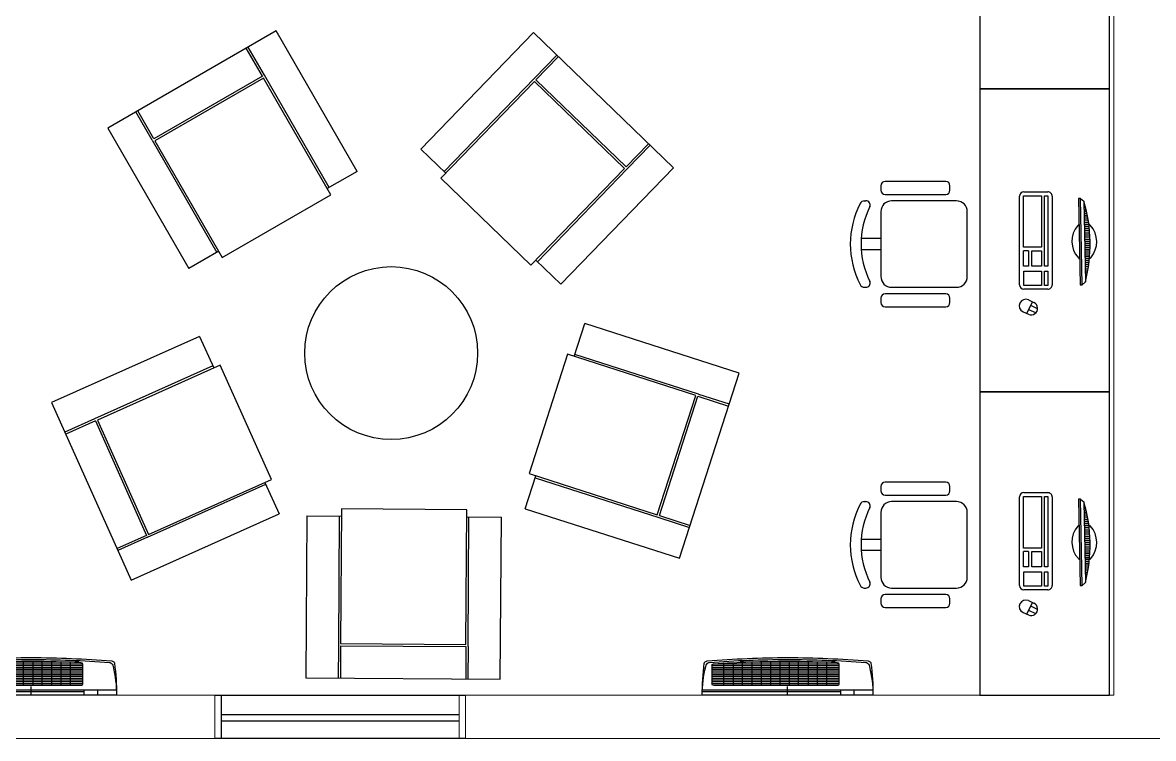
# Model space of a CAD drawing. Extents: x 741 to 1339, y 725 to 848.
# Drawn here: x 1119.39 to 1124.63, y 782.77 to 786.08 of the extents above; entities that cross this region are included whole.
import ezdxf

# ---------------------------------------------------------------- set-up
doc = ezdxf.new("R2010")
doc.units = 0
doc.header["$MEASUREMENT"] = 0
doc.layers.get('0').update_dxf_attribs({"linetype": 'CONTINUOUS'})
for name, color, linetype in [('5', 5, 'CONTINUOUS'), ('Lay Out', 31, 'CONTINUOUS'), ('PAREDES', 7, 'CONTINUOUS')]:
    doc.layers.add(name, color=color, linetype=linetype)

# ---------------------------------------------------------------- blocks, each defined once
blk = doc.blocks.new('computerr')
at = {"layer": 'Lay Out', "ltscale": 0.6}
h = blk.add_hatch(dxfattribs=at)
h.set_pattern_fill('ANSI31', color=256, scale=0.07, angle=45, style=0)
h.set_pattern_definition([(90, (8.432981, 4.289497), (-0.00875, 9e-19), [])])
h.paths.add_polyline_path([(36.2557, -1.4849), (36.6288, -1.4849, 0.133994)])
for p, q in [((36.2423, -1.4999), (36.2557, -1.4849)), ((36.6423, -1.4999), (36.2423, -1.4999)), ((36.2423, -1.4999), (36.2423, -1.5099)), ((36.2423, -1.5099), (36.6423, -1.5099)), ((36.2557, -1.4849), (36.6288, -1.4849)), ((36.6423, -1.4999), (36.6288, -1.4849)), ((36.6423, -1.5099), (36.6423, -1.4999)), ((36.2074, -1.7616), (36.2094, -1.6515)), ((36.2272, -1.6664), (36.2275, -1.652)), ((36.5519, -1.6725), (36.2272, -1.6664)), ((36.2275, -1.652), (36.5522, -1.6581)), ((36.2298, -1.6318), (36.6397, -1.6393)), ((36.5522, -1.6581), (36.5519, -1.6725)), ((36.5754, -1.6729), (36.5757, -1.6585)), ((36.6422, -1.6742), (36.5754, -1.6729)), ((36.5757, -1.6585), (36.6424, -1.6597)), ((36.6424, -1.6597), (36.6422, -1.6742)), ((36.6593, -1.6597), (36.6573, -1.7699)), ((36.2254, -1.7638), (36.2269, -1.6808)), ((36.2269, -1.6808), (36.4651, -1.6853)), ((36.4651, -1.6853), (36.4635, -1.7682)), ((36.4805, -1.7307), (36.4813, -1.6856)), ((36.4813, -1.6856), (36.5517, -1.6869)), ((36.5517, -1.6869), (36.5508, -1.732)), ((36.5736, -1.7685), (36.5751, -1.6873)), ((36.5751, -1.6873), (36.6419, -1.6886)), ((36.6419, -1.6886), (36.6404, -1.7697)), ((36.7073, -1.7499), (36.7195, -1.7249)), ((36.7488, -1.7081), (36.7333, -1.74)), ((36.7683, -1.7174), (36.7527, -1.7494)), ((36.4635, -1.7682), (36.2254, -1.7638)), ((36.4802, -1.7451), (36.4798, -1.7685)), ((36.5501, -1.7698), (36.4798, -1.7685)), ((36.4802, -1.7451), (36.5506, -1.7464)), ((36.5508, -1.732), (36.4805, -1.7307)), ((36.5506, -1.7464), (36.5501, -1.7698)), ((36.6404, -1.7697), (36.5736, -1.7685)), ((36.7701, -1.7579), (36.7162, -1.7317)), ((36.7613, -1.7761), (36.7735, -1.7511)), ((36.6369, -1.7895), (36.2271, -1.782))]:
    blk.add_line(p, q, dxfattribs=at)
for centre, radius, start, end in [((36.4423, -2.1686), 0.7087, 74.7363, 105.2637), ((36.4107, -1.4975), 0.059, 137.5629, 145.9179), ((36.4423, -1.5429), 0.1136, 48.6233, 131.3767), ((36.4738, -1.4975), 0.059, 34.0821, 42.4371), ((36.4107, -1.4758), 0.059, 215.2227, 222.4371), ((36.4423, -1.4304), 0.1136, 228.6233, 311.3767), ((36.4738, -1.4758), 0.059, 317.5629, 324.7773), ((36.4738, -1.4975), 0.059, 19.4175, 20.0563), ((36.2294, -1.6518), 0.02, 88.9518, 178.9518), ((36.6393, -1.6593), 0.02, 358.9518, 88.9518), ((36.7465, -1.738), 0.03, 334.0346, 154.0346), ((36.2274, -1.762), 0.02, 178.9518, 268.9518), ((36.6373, -1.7695), 0.02, 268.9518, 358.9518), ((36.7343, -1.763), 0.03, 154.0346, 334.0346)]:
    blk.add_arc(centre, radius, start, end, dxfattribs=at)
blk = doc.blocks.new('kfasf')
at = {"layer": 'Lay Out', "ltscale": 0.6}
for p, q in [((1121.1753, 508.3052), (1121.1753, 508.2157)), ((1121.1753, 508.3052), (1121.1753, 508.2157)), ((1121.2253, 508.2157), (1121.2253, 508.3052)), ((1121.2253, 508.2157), (1121.2253, 508.3052)), ((1121.0003, 508.2922), (1121.0003, 508.285)), ((1121.0003, 508.2922), (1121.0003, 508.285)), ((1121.4003, 508.2922), (1121.4003, 508.285)), ((1121.4003, 508.2922), (1121.4003, 508.285)), ((1120.9503, 508.2157), (1120.9303, 508.2157)), ((1120.9503, 508.2157), (1120.9303, 508.2157)), ((1121.3503, 508.2157), (1121.0503, 508.2157)), ((1121.1753, 508.2157), (1121.0503, 508.2157)), ((1121.3503, 508.2157), (1121.2253, 508.2157)), ((1121.4703, 508.2157), (1121.4503, 508.2157)), ((1121.4703, 508.2157), (1121.4503, 508.2157)), ((1120.9103, 508.1957), (1120.9103, 507.9157)), ((1120.9103, 508.1957), (1120.9103, 507.9157)), ((1120.9703, 507.9157), (1120.9703, 508.1957)), ((1120.9703, 507.9157), (1120.9703, 508.1957)), ((1121.0003, 508.1657), (1121.0003, 507.8657)), ((1121.0003, 508.1657), (1121.0003, 507.8657)), ((1121.4003, 507.8657), (1121.4003, 508.1657)), ((1121.4003, 507.8657), (1121.4003, 508.1657)), ((1121.4303, 508.1957), (1121.4303, 507.9157)), ((1121.4303, 508.1957), (1121.4303, 507.9157)), ((1121.4903, 507.9157), (1121.4903, 508.1957)), ((1121.4903, 507.9157), (1121.4903, 508.1957)), ((1120.9303, 507.8957), (1120.9503, 507.8957)), ((1120.9303, 507.8957), (1120.9503, 507.8957)), ((1121.4503, 507.8957), (1121.4703, 507.8957)), ((1121.4503, 507.8957), (1121.4703, 507.8957)), ((1121.0503, 507.8157), (1121.3503, 507.8157)), ((1121.0503, 507.8157), (1121.3503, 507.8157))]:
    blk.add_line(p, q, dxfattribs=at)
for centre, radius, start, end in [((1121.2003, 507.9547), 0.4024, 62.2615, 117.7385), ((1121.2003, 507.9547), 0.4024, 62.2615, 117.7385), ((1121.0203, 508.2922), 0.02, 111.4125, 180), ((1121.0203, 508.2922), 0.02, 111.4125, 180), ((1121.2003, 507.9204), 0.3867, 63.4032, 116.5968), ((1121.3803, 508.2922), 0.02, 0, 68.5875), ((1121.3803, 508.2922), 0.02, 0, 68.5875), ((1121.0203, 508.285), 0.02, 180, 290.0771), ((1121.0203, 508.285), 0.02, 180, 290.0771), ((1121.3803, 508.285), 0.02, 249.9229, 0), ((1121.3803, 508.285), 0.02, 249.9229, 0), ((1120.9303, 508.1957), 0.02, 90, 180), ((1120.9303, 508.1957), 0.02, 90, 180), ((1120.9503, 508.1957), 0.02, 0, 90), ((1120.9503, 508.1957), 0.02, 0, 90), ((1121.0503, 508.1657), 0.05, 90, 180), ((1121.0503, 508.1657), 0.05, 90, 180), ((1121.3503, 508.1657), 0.05, 0, 90), ((1121.3503, 508.1657), 0.05, 0, 90), ((1121.4503, 508.1957), 0.02, 90, 180), ((1121.4503, 508.1957), 0.02, 90, 180), ((1121.4703, 508.1957), 0.02, 0, 90), ((1121.4703, 508.1957), 0.02, 0, 90), ((1120.9303, 507.9157), 0.02, 180, 270), ((1120.9303, 507.9157), 0.02, 180, 270), ((1120.9503, 507.9157), 0.02, 270, 0), ((1120.9503, 507.9157), 0.02, 270, 0), ((1121.4503, 507.9157), 0.02, 180, 270), ((1121.4503, 507.9157), 0.02, 180, 270), ((1121.4703, 507.9157), 0.02, 270, 0), ((1121.4703, 507.9157), 0.02, 270, 0), ((1121.0503, 507.8657), 0.05, 180, 270), ((1121.0503, 507.8657), 0.05, 180, 270), ((1121.3503, 507.8657), 0.05, 270, 0), ((1121.3503, 507.8657), 0.05, 270, 0)]:
    blk.add_arc(centre, radius, start, end, dxfattribs=at)
blk = doc.blocks.new('265')
at = {"layer": 'Lay Out', "extrusion": (0, 0, -1)}
for p, q in [((44.9912, 4.1317), (44.0912, 4.1317)), ((44.0912, 4.1317), (44.0912, 3.3817)), ((44.9912, 3.3817), (44.9912, 4.1317)), ((44.2412, 3.9817), (44.2412, 3.3817)), ((44.8312, 3.9817), (44.2512, 3.9817)), ((44.8412, 3.3817), (44.8412, 3.9817)), ((44.2512, 3.9717), (44.2512, 3.3488)), ((44.8312, 3.9717), (44.2512, 3.9717)), ((44.8312, 3.3488), (44.8312, 3.9717)), ((44.2512, 3.3817), (44.0912, 3.3817)), ((44.2512, 3.3488), (44.8312, 3.3488)), ((44.9912, 3.3817), (44.8312, 3.3817))]:
    blk.add_line(p, q, dxfattribs=at)
at = {"layer": 'Lay Out'}
for p, q in [((44.2412, 3.9817), (44.2412, 4.1317)), ((44.2512, 3.9817), (44.2512, 4.1317)), ((44.8312, 3.9817), (44.8312, 4.1317)), ((44.8412, 3.9817), (44.8412, 4.1317))]:
    blk.add_line(p, q, dxfattribs=at)
blk = doc.blocks.new('Layout')
at = {"layer": 'Lay Out'}
for points in [[(1178.686, 501.0169), (1178.686, 501.0169), (1178.686, 501.0169), (1178.686, 502.4196), (1178.086, 502.4196), (1178.086, 501.0169), (1178.686, 501.0169)], [(1178.686, 499.6141), (1178.686, 499.6141), (1178.686, 499.6141), (1178.686, 501.0169), (1178.086, 501.0169), (1178.086, 499.6141), (1178.686, 499.6141)], [(1178.686, 498.2114), (1178.686, 498.2114), (1178.686, 498.2114), (1178.686, 499.6141), (1178.086, 499.6141), (1178.086, 498.2114), (1178.686, 498.2114)]]:
    blk.add_lwpolyline(points, dxfattribs=at)
blk.add_circle((1175.3618, 499.7942), 0.4, dxfattribs=at)
at = {"layer": 'Lay Out', "ltscale": 0.6}
for name, p, rotation in [('265', (1137.9238, 475.2225), 29.98138549889927), ('265', (1141.4537, 528.958), 315.9593151908304), ('kfasf', (1685.8431, -620.9019), 90), ('computerr', (1179.3886, 536.7732), 271.0482308240468), ('265', (1186.5415, 542.9393), 252.1669138317438), ('265', (1195.9497, 460.1915), 114.1235220929197), ('kfasf', (1685.8431, -622.2933), 90), ('computerr', (1179.3886, 535.3819), 271.0482308240468), ('265', (1219.9837, 502.1308), 179.6282191263127)]:
    blk.add_blockref(name, p, dxfattribs=dict(at, rotation=rotation))
blk = doc.blocks.new('sp')
at = {"layer": 'Lay Out', "color": 8}
for p, q in [((949.2629, 929.5625), (949.2629, 929.4783)), ((949.8504, 929.5612), (949.2629, 929.5612)), ((949.8504, 929.5529), (949.2629, 929.5529)), ((949.8504, 929.5446), (949.2629, 929.5446)), ((949.8504, 929.5694), (949.2667, 929.5694)), ((949.3185, 929.4702), (949.3185, 929.5738)), ((949.3621, 929.4702), (949.3621, 929.5762)), ((949.8329, 929.5777), (949.393, 929.5777)), ((949.4044, 929.4702), (949.4044, 929.5782)), ((949.4494, 929.4702), (949.4494, 929.5799)), ((949.4914, 929.4702), (949.4914, 929.5812)), ((949.5356, 929.4702), (949.5356, 929.5824)), ((949.5778, 929.4702), (949.5778, 929.5824)), ((949.622, 929.4702), (949.622, 929.5824)), ((949.664, 929.4702), (949.664, 929.5824)), ((949.709, 929.4702), (949.709, 929.5817)), ((949.7512, 929.4702), (949.7512, 929.5807)), ((949.7949, 929.4702), (949.7949, 929.5793)), ((949.8504, 929.5691), (949.8504, 929.4783)), ((949.8504, 929.5364), (949.2629, 929.5364)), ((949.8504, 929.5281), (949.2629, 929.5281)), ((949.8504, 929.5198), (949.2629, 929.5198)), ((949.8504, 929.5116), (949.2629, 929.5116)), ((949.8504, 929.5033), (949.2629, 929.5033)), ((949.8504, 929.495), (949.2629, 929.495)), ((949.2182, 929.4511), (950.0076, 929.4511)), ((949.2182, 929.4424), (949.857, 929.4424)), ((949.8504, 929.4867), (949.2629, 929.4867)), ((949.8504, 929.4785), (949.2629, 929.4785)), ((949.8425, 929.4702), (949.2709, 929.4702)), ((949.6129, 929.4258), (949.6129, 929.4658)), ((949.857, 929.4511), (949.857, 929.4258)), ((949.919, 929.4511), (949.919, 929.4258)), ((950.0079, 929.4258), (949.2179, 929.4258))]:
    blk.add_line(p, q, dxfattribs=at)
at = {"layer": 'Lay Out', "color": 8, "extrusion": (0, 0, -1)}
for centre, major_axis, ratio, start_param, end_param in [((949.6129, 924.4928), (5.3181, 0.4513), 0.956584, -1.559656, -1.489801), ((949.6129, 924.4928), (-5.3181, 0.4513), 0.956584, 1.489801, 1.559656), ((950.3029, 929.4258), (0, 1.1099), 0.977548, 4.712389, 4.84572), ((949.7423, 929.4258), (0, 0.5364), 0.977548, 4.712389, 4.962084), ((949.2354, 929.5723), (0, 0.00812), 0.977548, -1.437465, -1.062803), ((949.2429, 929.568), (0, 0.0168), 0.977548, -1.062803, -0.143544), ((949.2575, 929.5546), (0, 0.0242), 0.977548, -1.415455, -0.432642), ((949.251, 929.5692), (0.00567, 0.00567), 1, -1.20946, -0.85658), ((949.6129, 924.4928), (0, 5.098), 0.977548, -0.072811, 0), ((949.2709, 929.5625), (0, 0.00812), 0.977548, -1.570796, -0.068908), ((949.6129, 924.4928), (0, 5.0899), 0.977548, -0.068908, 0), ((949.6129, 924.4928), (0, 5.098), 0.977548, 0, 0.072811), ((949.6129, 924.4928), (0, 5.0899), 0.977548, 0, 0.046227), ((949.8425, 929.5691), (0, 0.00812), 0.977548, 0.046227, 1.570796), ((949.9749, 929.5692), (0.00567, 0.00567), 1, -0.714217, -0.361336), ((949.9683, 929.5546), (0, 0.0242), 0.977548, 0.432642, 1.415455), ((949.983, 929.568), (0, 0.0168), 0.977548, 0.143544, 1.062803), ((949.4835, 929.4258), (0, 0.5364), 0.977548, 1.321101, 1.570796), ((949.9904, 929.5723), (0, 0.00812), 0.977548, 1.062803, 1.437465), ((948.9229, 929.4258), (0, 1.1099), 0.977548, 1.437465, 1.570796), ((949.2709, 929.4783), (0, 0.00812), 0.977548, 3.141593, 4.712389), ((949.8425, 929.4783), (0, 0.00812), 0.977548, 1.570796, 3.141593)]:
    blk.add_ellipse(centre, major_axis=major_axis, ratio=ratio, start_param=start_param, end_param=end_param, dxfattribs=at)
blk = doc.blocks.new('Ar Condicionado')
at = {"layer": 'Lay Out', "ltscale": 0.6}
for p in [(496.3358, -522.1082), (499.8358, -522.1082)]:
    blk.add_blockref('sp', p, dxfattribs=at)

msp = doc.modelspace()

# ---------------------------------------------------------------- linework, layer by layer
at = {"layer": '5', "color": 1}
for p, q in [((1120.2833, 782.968), (1121.4433, 782.968)), ((1120.3121, 782.968), (1120.3121, 782.768)), ((1121.4133, 782.877), (1120.3121, 782.877)), ((1121.4133, 782.847), (1120.3121, 782.847)), ((1121.4433, 782.768), (1120.2833, 782.768))]:
    msp.add_line(p, q, dxfattribs=at)
at = {"layer": 'PAREDES', "color": 7, "lineweight": 0}
for p, q in [((1120.2833, 782.768), (1120.2833, 782.968)), ((1121.4133, 782.968), (1121.4133, 782.768)), ((1121.4433, 782.768), (1121.4433, 782.968))]:
    msp.add_line(p, q, dxfattribs=at)
for points in [[(1124.8533, 786.852), (1124.8533, 787.232), (1124.6533, 787.232), (1124.6533, 787.342), (1124.4433, 787.342), (1124.4433, 782.968)], [(1113.6533, 782.968), (1113.6533, 782.768), (1120.2833, 782.768)], [(1120.2833, 782.968), (1118.6033, 782.968), (1118.6033, 782.968)], [(1124.4433, 782.968), (1121.4433, 782.968)], [(1121.4433, 782.768), (1126.8333, 782.768)]]:
    msp.add_lwpolyline(points, dxfattribs=at)

# ---------------------------------------------------------------- block references
at = {"color": 6}
msp.add_blockref('Ar Condicionado', (-326.5154, 375.6503), dxfattribs=at)
at = {"layer": 'PAREDES', "color": 7, "lineweight": 0}
msp.add_blockref('Layout', (-54.2627, 284.7565), dxfattribs=at)

doc.saveas('drawing.dxf')
